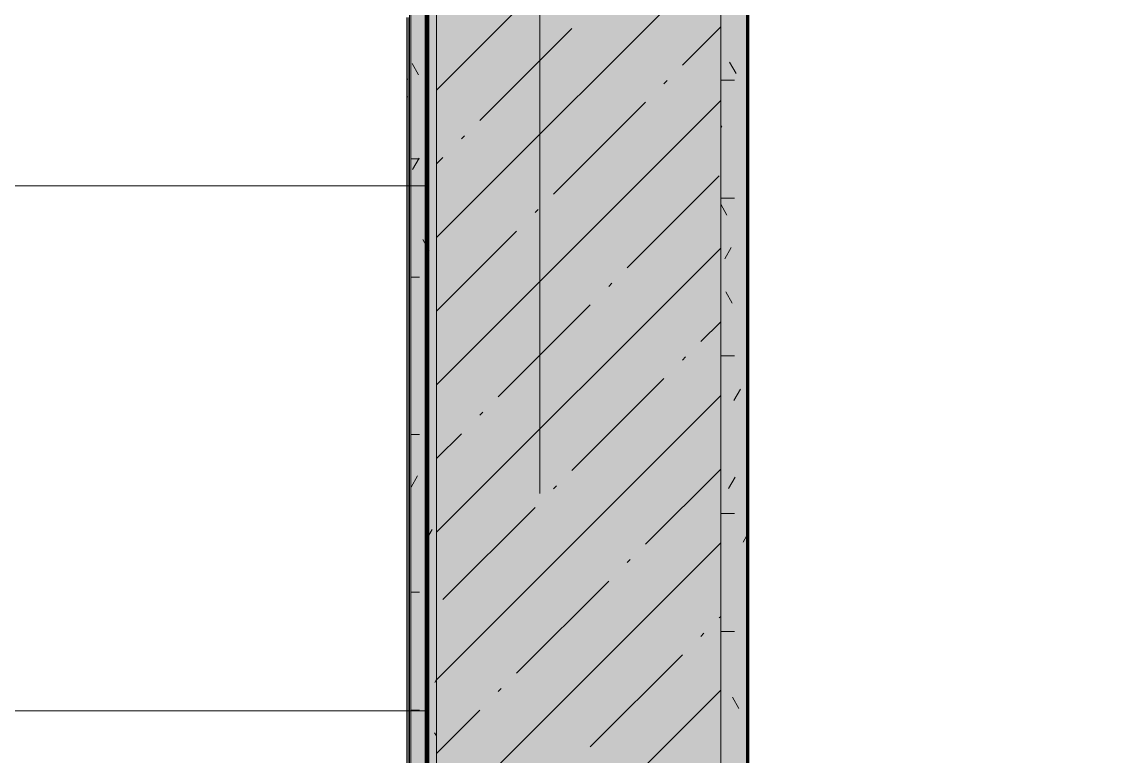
# Model space of a CAD drawing. Header units: millimetres. Extents: x -3817 to 677485, y -22715 to 103890.
# Drawn here: x 107053 to 107894, y 8277 to 8845 of the extents above; entities that cross this region are included whole.
import ezdxf

# ---------------------------------------------------------------- set-up
doc = ezdxf.new("R2010")
doc.units = ezdxf.units.MM
doc.layers.add('PDF _Геометрия', color=7, linetype='Continuous', true_color=0x1d1d1d)
doc.layers.add('PDF _Сплошная заливка', color=7, linetype='Continuous', true_color=0xffffff)

msp = doc.modelspace()

# ---------------------------------------------------------------- hatches: boundary and pattern name
at = {"layer": 'PDF _Сплошная заливка', "transparency": 33554559}
for points in [[(107394.45, 4311.35), (107593.58, 4311.35), (107593.58, 12511.35), (107373.58, 12511.35), (107373.58, 4311.35)], [(107353.58, 2061.35), (107373.58, 2061.35), (107373.58, 12291.35), (107353.58, 12291.35), (107353.58, 2081.35)]]:
    msp.add_hatch(color=256, dxfattribs=at).paths.add_polyline_path(points)

# ---------------------------------------------------------------- linework, layer by layer
at = {"layer": 'PDF _Геометрия', "color": 9, "lineweight": 9, "true_color": 0xc0c0c0}
for points in [[(107893.58, 12519.35), (107893.58, 12531.35), (105338.58, 12531.35), (105338.58, 12511.35), (107593.58, 12511.35), (107373.58, 12511.35), (105338.58, 12511.35), (105338.58, 12311.35), (107373.58, 12311.35), (107373.58, 4311.35), (107373.58, 2061.35), (107573.58, 2061.35), (107573.58, 4311.35), (107593.58, 4311.35), (107593.58, 4391.35), (107613.58, 4391.35)], [(107350.53, 8229.42), (107350.53, 8411.13), (107350.53, 8583.84), (107350.53, 8621.6), (107350.53, 8651.16), (107350.53, 8674.24), (107350.53, 8692.52), (107350.53, 8707.73), (107350.53, 8721.34), (107350.53, 8733.96), (107350.53, 8745.96), (107350.53, 8757.69), (107350.53, 8769.53), (107350.53, 8781.84), (107350.53, 8794.69), (107350.53, 8807.93), (107350.53, 8821.41), (107350.53, 8834.96), (107350.53, 8848.42)], [(107351.53, 8848.42), (107351.53, 8834.96), (107351.53, 8821.41), (107351.53, 8807.93), (107351.53, 8794.69), (107351.53, 8781.84), (107351.53, 8769.53), (107351.53, 8757.69), (107351.53, 8745.96), (107351.53, 8733.96), (107351.53, 8721.34), (107351.53, 8707.73), (107351.53, 8692.52), (107351.53, 8674.24), (107351.53, 8651.16), (107351.53, 8621.6), (107351.53, 8583.84), (107351.53, 8411.13), (107351.53, 8229.42)], [(107350.53, 8624.95), (107350.53, 8628.17), (107350.53, 8656.4), (107350.53, 8680.72), (107350.53, 8701.57), (107350.53, 8719.34), (107350.53, 8734.45), (107350.53, 8747.28), (107350.53, 8758.16), (107350.53, 8767.37), (107350.53, 8775.26), (107350.53, 8782.43), (107350.53, 8789.45), (107350.53, 8795.45), (107350.53, 8799.01), (107350.53, 8800.41), (107350.53, 8800.65), (107350.53, 8800.66), (107350.53, 8800.57), (107350.53, 8799.86), (107350.53, 8797.79), (107350.53, 8793.63), (107350.53, 8786.68), (107350.53, 8776.65), (107350.53, 8763.9), (107350.53, 8748.82), (107350.53, 8731.83), (107350.53, 8721.58), (107350.53, 8712.22), (107350.53, 8703.66), (107350.53, 8695.82), (107350.53, 8688.59), (107350.53, 8681.88), (107350.53, 8675.61), (107350.53, 8669.68), (107350.53, 8664.06), (107350.53, 8658.74), (107350.53, 8653.7), (107350.53, 8648.95), (107350.53, 8644.47), (107350.53, 8640.25), (107350.53, 8636.3), (107350.53, 8632.59), (107350.53, 8629.22), (107350.53, 8626.39)], [(107351.53, 8800.65), (107350.53, 8800.65)], [(107350.53, 8624.51), (107350.53, 8627.34), (107350.53, 8630.72), (107350.53, 8634.42), (107350.53, 8638.38), (107350.53, 8642.59), (107350.53, 8647.08), (107350.53, 8651.83), (107350.53, 8656.87), (107350.53, 8662.19), (107350.53, 8667.81), (107350.53, 8673.74), (107350.53, 8680.01), (107350.53, 8686.71), (107350.53, 8693.94), (107350.53, 8701.79), (107350.53, 8710.35), (107350.53, 8719.7), (107350.53, 8729.95), (107350.53, 8746.95), (107350.53, 8762.02), (107350.53, 8774.77), (107350.53, 8784.8), (107350.53, 8791.76), (107350.53, 8795.91), (107350.53, 8797.98), (107350.53, 8798.7), (107350.53, 8798.79), (107350.53, 8798.77), (107350.53, 8798.53), (107350.53, 8797.14), (107350.53, 8793.57), (107350.53, 8787.57), (107350.53, 8780.56), (107350.53, 8773.39), (107350.53, 8765.5), (107350.53, 8756.28), (107350.53, 8745.41), (107350.53, 8732.57), (107350.53, 8717.46), (107350.53, 8699.69), (107350.53, 8678.85), (107350.53, 8654.52), (107350.53, 8626.3), (107350.53, 8623.08)], [(107351.53, 8626.39), (107351.53, 8629.22), (107351.53, 8632.59), (107351.53, 8636.3), (107351.53, 8640.25), (107351.53, 8644.47), (107351.53, 8648.95), (107351.53, 8653.7), (107351.53, 8658.74), (107351.53, 8664.06), (107351.53, 8669.68), (107351.53, 8675.61), (107351.53, 8681.88), (107351.53, 8688.59), (107351.53, 8695.82), (107351.53, 8703.66), (107351.53, 8712.22), (107351.53, 8721.58), (107351.53, 8731.83), (107351.53, 8748.82), (107351.53, 8763.9), (107351.53, 8776.65), (107351.53, 8786.68), (107351.53, 8793.63), (107351.53, 8797.79), (107351.53, 8799.86), (107351.53, 8800.57), (107351.53, 8800.66), (107351.53, 8800.65), (107351.53, 8800.41), (107351.53, 8799.01), (107351.53, 8795.45), (107351.53, 8789.45), (107351.53, 8782.43), (107351.53, 8775.26), (107351.53, 8767.37), (107351.53, 8758.16), (107351.53, 8747.28), (107351.53, 8734.45), (107351.53, 8719.34), (107351.53, 8701.57), (107351.53, 8680.72), (107351.53, 8656.4), (107351.53, 8628.17), (107351.53, 8624.95)], [(107351.53, 8623.08), (107351.53, 8626.3), (107351.53, 8654.52), (107351.53, 8678.85), (107351.53, 8699.69), (107351.53, 8717.46), (107351.53, 8732.57), (107351.53, 8745.41), (107351.53, 8756.28), (107351.53, 8765.5), (107351.53, 8773.39), (107351.53, 8780.56), (107351.53, 8787.57), (107351.53, 8793.57), (107351.53, 8797.14), (107351.53, 8798.53), (107351.53, 8798.77), (107351.53, 8798.79), (107351.53, 8798.7), (107351.53, 8797.98), (107351.53, 8795.91), (107351.53, 8791.76), (107351.53, 8784.8), (107351.53, 8774.77), (107351.53, 8762.02), (107351.53, 8746.95), (107351.53, 8729.95), (107351.53, 8719.7), (107351.53, 8710.35), (107351.53, 8701.79), (107351.53, 8693.94), (107351.53, 8686.71), (107351.53, 8680.01), (107351.53, 8673.74), (107351.53, 8667.81), (107351.53, 8662.19), (107351.53, 8656.87), (107351.53, 8651.83), (107351.53, 8647.08), (107351.53, 8642.59), (107351.53, 8638.38), (107351.53, 8634.42), (107351.53, 8630.72), (107351.53, 8627.34), (107351.53, 8624.51)], [(107350.53, 8786.98), (107350.53, 8775.38), (107350.53, 8763.89), (107350.53, 8752.6), (107350.53, 8741.49), (107350.53, 8730.53), (107350.53, 8719.67), (107350.53, 8708.87), (107350.53, 8698.09), (107350.53, 8687.3), (107350.53, 8676.44), (107350.53, 8665.49), (107350.53, 8654.38), (107350.53, 8643.09), (107350.53, 8631.55), (107350.53, 8619.73), (107350.53, 8607.58), (107350.53, 8594.94), (107350.53, 8581.27), (107350.53, 8565.91), (107350.53, 8548.21), (107350.53, 8527.51), (107350.53, 8503.17), (107350.53, 8474.54), (107350.53, 8466.4), (107350.53, 8452.28), (107350.53, 8434.05), (107350.53, 8413.6), (107350.53, 8392.81), (107350.53, 8373.48), (107350.53, 8356.19), (107350.53, 8340.65), (107350.53, 8326.56), (107350.53, 8313.62), (107350.53, 8301.53), (107350.53, 8289.97), (107350.53, 8278.66), (107350.53, 8267.32)], [(107351.53, 8267.32), (107351.53, 8278.66), (107351.53, 8289.97), (107351.53, 8301.53), (107351.53, 8313.62), (107351.53, 8326.56), (107351.53, 8340.65), (107351.53, 8356.19), (107351.53, 8373.48), (107351.53, 8392.81), (107351.53, 8413.6), (107351.53, 8434.05), (107351.53, 8452.28), (107351.53, 8466.4), (107351.53, 8474.54), (107351.53, 8503.17), (107351.53, 8527.51), (107351.53, 8548.21), (107351.53, 8565.91), (107351.53, 8581.27), (107351.53, 8594.94), (107351.53, 8607.58), (107351.53, 8619.73), (107351.53, 8631.55), (107351.53, 8643.09), (107351.53, 8654.38), (107351.53, 8665.49), (107351.53, 8676.44), (107351.53, 8687.3), (107351.53, 8698.09), (107351.53, 8708.87), (107351.53, 8719.67), (107351.53, 8730.53), (107351.53, 8741.49), (107351.53, 8752.6), (107351.53, 8763.89), (107351.53, 8775.38), (107351.53, 8786.98)], [(107350.53, 8756.31), (107350.53, 8752.75), (107350.53, 8746.74), (107350.53, 8739.73), (107350.53, 8732.56), (107350.53, 8724.67), (107350.53, 8715.45), (107350.53, 8704.58), (107350.53, 8691.74), (107350.53, 8676.63), (107350.53, 8658.86), (107350.53, 8638.02), (107350.53, 8613.69), (107350.53, 8585.47), (107350.53, 8582.25)], [(107351.53, 8582.25), (107351.53, 8585.47), (107351.53, 8613.69), (107351.53, 8638.02), (107351.53, 8658.86), (107351.53, 8676.63), (107351.53, 8691.74), (107351.53, 8704.58), (107351.53, 8715.45), (107351.53, 8724.67), (107351.53, 8732.56), (107351.53, 8739.73), (107351.53, 8746.74), (107351.53, 8752.75), (107351.53, 8756.31)], [(107350.53, 8583.68), (107350.53, 8586.51), (107350.53, 8589.89), (107350.53, 8593.59), (107350.53, 8597.55), (107350.53, 8601.77), (107350.53, 8606.25), (107350.53, 8611), (107350.53, 8616.04), (107350.53, 8621.36), (107350.53, 8626.98), (107350.53, 8632.91), (107350.53, 8639.18), (107350.53, 8645.88), (107350.53, 8653.11), (107350.53, 8660.96), (107350.53, 8669.52), (107350.53, 8678.87), (107350.53, 8689.12), (107350.53, 8706.12), (107350.53, 8721.19), (107350.53, 8733.95), (107350.53, 8743.98), (107350.53, 8750.93), (107350.53, 8755.08)], [(107350.53, 8580.6), (107350.53, 8583.82), (107350.53, 8612.05), (107350.53, 8636.37), (107350.53, 8657.21), (107350.53, 8674.99), (107350.53, 8690.1), (107350.53, 8702.93), (107350.53, 8713.8), (107350.53, 8723.02), (107350.53, 8730.91), (107350.53, 8738.08), (107350.53, 8745.1), (107350.53, 8751.1), (107350.53, 8754.66)], [(107350.53, 8753.44), (107350.53, 8749.28), (107350.53, 8742.33), (107350.53, 8732.3), (107350.53, 8719.54), (107350.53, 8704.47), (107350.53, 8687.47), (107350.53, 8677.23), (107350.53, 8667.87), (107350.53, 8659.31), (107350.53, 8651.47), (107350.53, 8644.24), (107350.53, 8637.53), (107350.53, 8631.26), (107350.53, 8625.33), (107350.53, 8619.71), (107350.53, 8614.39), (107350.53, 8609.35), (107350.53, 8604.6), (107350.53, 8600.12), (107350.53, 8595.9), (107350.53, 8591.95), (107350.53, 8588.24), (107350.53, 8584.87), (107350.53, 8582.04)], [(107351.53, 8755.08), (107351.53, 8750.93), (107351.53, 8743.98), (107351.53, 8733.95), (107351.53, 8721.19), (107351.53, 8706.12), (107351.53, 8689.12), (107351.53, 8678.87), (107351.53, 8669.52), (107351.53, 8660.96), (107351.53, 8653.11), (107351.53, 8645.88), (107351.53, 8639.18), (107351.53, 8632.91), (107351.53, 8626.98), (107351.53, 8621.36), (107351.53, 8616.04), (107351.53, 8611), (107351.53, 8606.25), (107351.53, 8601.77), (107351.53, 8597.55), (107351.53, 8593.59), (107351.53, 8589.89), (107351.53, 8586.51), (107351.53, 8583.68)], [(107351.53, 8754.66), (107351.53, 8751.1), (107351.53, 8745.1), (107351.53, 8738.08), (107351.53, 8730.91), (107351.53, 8723.02), (107351.53, 8713.8), (107351.53, 8702.93), (107351.53, 8690.1), (107351.53, 8674.99), (107351.53, 8657.21), (107351.53, 8636.37), (107351.53, 8612.05), (107351.53, 8583.82), (107351.53, 8580.6)], [(107351.53, 8582.04), (107351.53, 8584.87), (107351.53, 8588.24), (107351.53, 8591.95), (107351.53, 8595.9), (107351.53, 8600.12), (107351.53, 8604.6), (107351.53, 8609.35), (107351.53, 8614.39), (107351.53, 8619.71), (107351.53, 8625.33), (107351.53, 8631.26), (107351.53, 8637.53), (107351.53, 8644.24), (107351.53, 8651.47), (107351.53, 8659.31), (107351.53, 8667.87), (107351.53, 8677.23), (107351.53, 8687.47), (107351.53, 8704.47), (107351.53, 8719.54), (107351.53, 8732.3), (107351.53, 8742.33), (107351.53, 8749.28), (107351.53, 8753.44)], [(107350.53, 8529.97), (107350.53, 8527.54)], [(107351.53, 8527.54), (107351.53, 8529.97)], [(107350.53, 8527.09), (107350.53, 8521.97), (107350.53, 8518.77), (107350.53, 8516.04), (107350.53, 8513.26), (107350.53, 8510.31), (107350.53, 8507.08), (107350.53, 8503.62), (107350.53, 8500.06), (107350.53, 8496.5), (107350.53, 8493.05), (107350.53, 8489.73), (107350.53, 8486.5), (107350.53, 8483.35), (107350.53, 8480.23), (107350.53, 8477.12), (107350.53, 8474.03), (107350.53, 8470.95), (107350.53, 8467.89), (107350.53, 8464.87), (107350.53, 8461.87), (107350.53, 8458.93), (107350.53, 8456.05), (107350.53, 8453.24), (107350.53, 8450.51), (107350.53, 8447.87), (107350.53, 8445.28), (107350.53, 8442.72), (107350.53, 8440.17), (107350.53, 8437.6), (107350.53, 8434.99), (107350.53, 8432.34), (107350.53, 8429.66), (107350.53, 8426.95), (107350.53, 8424.22), (107350.53, 8421.49), (107350.53, 8418.75), (107350.53, 8416.04), (107350.53, 8413.37), (107350.53, 8410.78), (107350.53, 8408.3), (107350.53, 8405.95), (107350.53, 8403.74)], [(107350.53, 8521.08), (107350.53, 8524.2), (107350.53, 8526.35)], [(107350.53, 8410.88), (107350.53, 8413.07), (107350.53, 8415.36), (107350.53, 8417.7), (107350.53, 8420.09), (107350.53, 8422.49), (107350.53, 8424.87), (107350.53, 8427.24), (107350.53, 8429.6), (107350.53, 8431.94), (107350.53, 8434.27), (107350.53, 8436.58), (107350.53, 8438.88), (107350.53, 8441.18), (107350.53, 8443.5), (107350.53, 8445.86), (107350.53, 8448.28), (107350.53, 8450.76), (107350.53, 8453.33), (107350.53, 8455.96), (107350.53, 8458.65), (107350.53, 8461.4), (107350.53, 8464.2), (107350.53, 8467.04), (107350.53, 8469.9), (107350.53, 8472.77), (107350.53, 8475.65), (107350.53, 8478.53), (107350.53, 8481.43), (107350.53, 8484.38), (107350.53, 8487.42), (107350.53, 8490.57), (107350.53, 8493.82), (107350.53, 8497.08), (107350.53, 8500.25), (107350.53, 8503.23), (107350.53, 8505.98), (107350.53, 8508.61), (107350.53, 8511.28), (107350.53, 8514.64), (107350.53, 8520.52)], [(107351.53, 8403.74), (107351.53, 8405.95), (107351.53, 8408.3), (107351.53, 8410.78), (107351.53, 8413.37), (107351.53, 8416.04), (107351.53, 8418.75), (107351.53, 8421.49), (107351.53, 8424.22), (107351.53, 8426.95), (107351.53, 8429.66), (107351.53, 8432.34), (107351.53, 8434.99), (107351.53, 8437.6), (107351.53, 8440.17), (107351.53, 8442.72), (107351.53, 8445.28), (107351.53, 8447.87), (107351.53, 8450.51), (107351.53, 8453.24), (107351.53, 8456.05), (107351.53, 8458.93), (107351.53, 8461.87), (107351.53, 8464.87), (107351.53, 8467.89), (107351.53, 8470.95), (107351.53, 8474.03), (107351.53, 8477.12), (107351.53, 8480.23), (107351.53, 8483.35), (107351.53, 8486.5), (107351.53, 8489.73), (107351.53, 8493.05), (107351.53, 8496.5), (107351.53, 8500.06), (107351.53, 8503.62), (107351.53, 8507.08), (107351.53, 8510.31), (107351.53, 8513.26), (107351.53, 8516.04), (107351.53, 8518.77), (107351.53, 8521.97), (107351.53, 8527.09)], [(107351.53, 8526.35), (107351.53, 8524.2), (107351.53, 8521.08)], [(107351.53, 8520.52), (107351.53, 8514.64), (107351.53, 8511.28), (107351.53, 8508.61), (107351.53, 8505.98), (107351.53, 8503.23), (107351.53, 8500.25), (107351.53, 8497.08), (107351.53, 8493.82), (107351.53, 8490.57), (107351.53, 8487.42), (107351.53, 8484.38), (107351.53, 8481.43), (107351.53, 8478.53), (107351.53, 8475.65), (107351.53, 8472.77), (107351.53, 8469.9), (107351.53, 8467.04), (107351.53, 8464.2), (107351.53, 8461.4), (107351.53, 8458.65), (107351.53, 8455.96), (107351.53, 8453.33), (107351.53, 8450.76), (107351.53, 8448.28), (107351.53, 8445.86), (107351.53, 8443.5), (107351.53, 8441.18), (107351.53, 8438.88), (107351.53, 8436.58), (107351.53, 8434.27), (107351.53, 8431.94), (107351.53, 8429.6), (107351.53, 8427.24), (107351.53, 8424.87), (107351.53, 8422.49), (107351.53, 8420.09), (107351.53, 8417.7), (107351.53, 8415.36), (107351.53, 8413.07), (107351.53, 8410.88)], [(107350.53, 8502.33), (107350.53, 8500.18), (107350.53, 8497.63), (107350.53, 8494.76), (107350.53, 8491.64), (107350.53, 8488.33), (107350.53, 8484.89), (107350.53, 8481.4), (107350.53, 8477.84), (107350.53, 8474.22), (107350.53, 8470.49), (107350.53, 8466.66), (107350.53, 8462.7), (107350.53, 8458.6), (107350.53, 8454.33), (107350.53, 8449.87), (107350.53, 8445.23), (107350.53, 8440.46), (107350.53, 8435.62), (107350.53, 8430.78), (107350.53, 8426.02), (107350.53, 8421.39), (107350.53, 8416.98), (107350.53, 8412.85), (107350.53, 8409.05), (107350.53, 8405.59), (107350.53, 8402.5), (107350.53, 8399.8), (107350.53, 8397.52)], [(107350.53, 8390.54), (107350.53, 8392.66), (107350.53, 8395.21), (107350.53, 8398.16), (107350.53, 8401.48), (107350.53, 8405.15), (107350.53, 8409.14), (107350.53, 8413.42), (107350.53, 8417.9), (107350.53, 8422.54), (107350.53, 8427.26), (107350.53, 8431.99), (107350.53, 8436.67), (107350.53, 8441.24), (107350.53, 8445.64), (107350.53, 8449.88), (107350.53, 8453.99), (107350.53, 8457.98), (107350.53, 8461.87), (107350.53, 8465.68), (107350.53, 8469.44), (107350.53, 8473.16), (107350.53, 8476.87), (107350.53, 8480.55), (107350.53, 8484.14), (107350.53, 8487.56), (107350.53, 8490.73), (107350.53, 8493.56), (107350.53, 8495.97)], [(107351.53, 8397.52), (107351.53, 8399.8), (107351.53, 8402.5), (107351.53, 8405.59), (107351.53, 8409.05), (107351.53, 8412.85), (107351.53, 8416.98), (107351.53, 8421.39), (107351.53, 8426.02), (107351.53, 8430.78), (107351.53, 8435.62), (107351.53, 8440.46), (107351.53, 8445.23), (107351.53, 8449.87), (107351.53, 8454.33), (107351.53, 8458.6), (107351.53, 8462.7), (107351.53, 8466.66), (107351.53, 8470.49), (107351.53, 8474.22), (107351.53, 8477.84), (107351.53, 8481.4), (107351.53, 8484.89), (107351.53, 8488.33), (107351.53, 8491.64), (107351.53, 8494.76), (107351.53, 8497.63), (107351.53, 8500.18), (107351.53, 8502.33)], [(107351.53, 8495.97), (107351.53, 8493.56), (107351.53, 8490.73), (107351.53, 8487.56), (107351.53, 8484.14), (107351.53, 8480.55), (107351.53, 8476.87), (107351.53, 8473.16), (107351.53, 8469.44), (107351.53, 8465.68), (107351.53, 8461.87), (107351.53, 8457.98), (107351.53, 8453.99), (107351.53, 8449.88), (107351.53, 8445.64), (107351.53, 8441.24), (107351.53, 8436.67), (107351.53, 8431.99), (107351.53, 8427.26), (107351.53, 8422.54), (107351.53, 8417.9), (107351.53, 8413.42), (107351.53, 8409.14), (107351.53, 8405.15), (107351.53, 8401.48), (107351.53, 8398.16), (107351.53, 8395.21), (107351.53, 8392.66), (107351.53, 8390.54)], [(107350.53, 8190.75), (107350.53, 8486.99)], [(107351.53, 8486.99), (107351.53, 8190.75)]]:
    msp.add_lwpolyline(points, dxfattribs=at)
for points in [[(105403.58, 2061.35), (107353.58, 2061.35), (107373.58, 2061.35), (107373.58, 12291.35), (107373.58, 12311.35), (105338.58, 12311.35), (105338.58, 12291.35), (107353.58, 12291.35), (107353.58, 2081.35), (105403.58, 2081.35)], [(107367.54, 2082.35), (107367.54, 12290.45), (107366.54, 12290.45), (107366.54, 2082.35)], [(107351.53, 7935.91), (107351.53, 8786.98), (107350.53, 8786.98), (107350.53, 7935.91)]]:
    msp.add_lwpolyline(points, close=True, dxfattribs=at)
at = {"layer": 'PDF _Геометрия', "color": 171, "lineweight": 70, "true_color": 0x8080ff}
msp.add_lwpolyline([(107366.54, 2082.35), (107366.54, 12290.45), (107365.54, 12290.45), (107365.54, 2082.35)], close=True, dxfattribs=at)
at = {"layer": 'PDF _Геометрия', "color": 7, "lineweight": 9}
for points in [[(107593.58, 4391.35), (107593.58, 12291.35)], [(107352.58, 8358.67), (107352.58, 8334.7), (107352.58, 8320.51), (107352.58, 8319.67), (107352.58, 8320.18), (107352.58, 8321.02), (107352.58, 8322.16), (107352.58, 8323.53), (107352.58, 8325.08), (107352.58, 8326.76), (107352.58, 8328.53), (107352.58, 8330.32), (107352.58, 8332.09), (107352.58, 8333.78), (107352.58, 8335.35), (107352.58, 8336.74), (107352.58, 8337.89), (107352.58, 8338.77), (107352.58, 8339.86), (107352.58, 8341.07), (107352.58, 8342.38), (107352.58, 8343.8), (107352.58, 8345.33), (107352.58, 8346.95), (107352.58, 8348.66), (107352.58, 8350.47), (107352.58, 8352.37), (107352.58, 8354.35), (107352.58, 8356.41), (107352.58, 8358.56), (107352.58, 8360.78), (107352.58, 8363.07), (107352.58, 8365.43), (107352.58, 8367.86), (107352.58, 8370.35), (107352.58, 8372.9), (107352.58, 8375.5), (107352.58, 8378.16), (107352.58, 8380.87), (107352.58, 8383.62), (107352.58, 8386.42), (107352.58, 8389.25), (107352.58, 8392.12), (107352.58, 8395.03), (107352.58, 8397.96), (107352.58, 8400.93), (107352.58, 8403.91), (107352.58, 8406.91), (107352.58, 8409.94), (107352.58, 8412.97), (107352.58, 8416.02), (107352.58, 8419.07), (107352.58, 8422.12), (107352.58, 8425.18), (107352.58, 8428.23), (107352.58, 8431.27), (107352.58, 8434.31), (107352.58, 8437.33), (107352.58, 8440.34), (107352.58, 8443.33), (107352.58, 8446.29), (107352.58, 8449.23), (107352.58, 8452.14), (107352.58, 8455.02), (107352.58, 8457.86), (107352.58, 8460.66), (107352.58, 8463.42), (107352.58, 8466.14), (107352.58, 8468.8), (107352.58, 8471.41), (107352.58, 8473.97), (107352.58, 8476.47), (107352.58, 8478.9), (107352.58, 8481.28), (107352.58, 8483.58), (107352.58, 8485.81), (107352.58, 8487.96), (107352.58, 8490.04), (107352.58, 8492.03), (107352.58, 8493.94), (107352.58, 8495.76), (107352.58, 8497.49), (107352.58, 8499.13), (107352.58, 8500.66), (107352.58, 8502.1), (107352.58, 8503.43), (107352.58, 8504.65), (107352.58, 8505.76), (107352.58, 8506.75), (107352.58, 8509.07), (107352.58, 8511.24), (107352.58, 8513.27), (107352.58, 8515.15), (107352.58, 8516.89), (107352.58, 8518.5), (107352.58, 8519.98), (107352.58, 8521.31), (107352.58, 8522.52), (107352.58, 8523.61), (107352.58, 8524.56), (107352.58, 8525.39), (107352.58, 8526.11), (107352.58, 8526.7), (107352.58, 8527.17), (107352.58, 8527.54), (107352.58, 8527.79), (107352.58, 8527.93), (107352.58, 8527.96), (107352.58, 8527.89), (107352.58, 8527.71), (107352.58, 8527.43), (107352.58, 8527.06), (107352.58, 8526.59), (107352.58, 8526.03), (107352.58, 8525.37), (107352.58, 8524.63), (107352.58, 8523.8), (107352.58, 8522.88), (107352.58, 8521.89), (107352.58, 8520.81), (107352.58, 8519.65), (107352.58, 8518.43), (107352.58, 8517.12), (107352.58, 8515.75), (107352.58, 8514.31), (107352.58, 8512.8), (107352.58, 8511.23), (107352.58, 8509.6), (107352.58, 8507.91), (107352.58, 8506.16), (107352.58, 8504.35), (107352.58, 8502.5), (107352.58, 8500.59), (107352.58, 8498.64), (107352.58, 8496.64), (107352.58, 8494.6), (107352.58, 8492.52), (107352.58, 8490.4), (107352.58, 8488.24), (107352.58, 8486.05), (107352.58, 8483.83), (107352.58, 8481.58), (107352.58, 8479.3), (107352.58, 8476.99), (107352.58, 8474.67), (107352.58, 8472.32), (107352.58, 8469.96), (107352.58, 8467.58), (107352.58, 8465.19), (107352.58, 8462.78), (107352.58, 8460.37), (107352.58, 8457.01), (107352.58, 8453.38), (107352.58, 8449.49), (107352.58, 8445.33), (107352.58, 8440.9), (107352.58, 8436.2), (107352.58, 8431.24), (107352.58, 8426), (107352.58, 8420.5), (107352.58, 8414.72), (107352.58, 8408.67), (107352.58, 8402.35), (107352.58, 8395.76), (107352.58, 8388.89), (107352.58, 8381.75), (107352.58, 8374.33), (107352.58, 8366.64)]]:
    msp.add_lwpolyline(points, close=True, dxfattribs=at)
for points in [[(107613.58, 4391.35), (107613.58, 12290.35)], [(107352.58, 8848.21), (107352.58, 8843.23), (107352.58, 8838.24), (107352.58, 8833.25), (107352.58, 8828.26), (107352.58, 8823.28), (107352.58, 8818.3), (107352.58, 8813.34), (107352.58, 8808.39), (107352.58, 8803.46), (107352.58, 8798.56), (107352.58, 8793.68), (107352.58, 8788.84), (107352.58, 8784.03), (107352.58, 8779.26), (107352.58, 8774.53), (107352.58, 8769.85), (107352.58, 8765.23), (107352.58, 8760.65), (107352.58, 8756.14), (107352.58, 8751.69), (107352.58, 8747.31), (107352.58, 8742.99), (107352.58, 8738.76), (107352.58, 8734.6), (107352.58, 8730.52), (107352.58, 8726.53), (107352.58, 8722.63), (107352.58, 8718.82), (107352.58, 8715.11), (107352.58, 8707.99), (107352.58, 8701.36), (107352.58, 8695.19), (107352.58, 8689.4), (107352.58, 8683.96), (107352.58, 8678.79), (107352.58, 8673.85), (107352.58, 8669.08), (107352.58, 8664.42), (107352.58, 8659.83), (107352.58, 8655.25), (107352.58, 8650.62), (107352.58, 8645.88), (107352.58, 8640.98), (107352.58, 8635.88), (107352.58, 8629.01), (107352.58, 8622.14), (107352.58, 8615.27), (107352.58, 8608.38), (107352.58, 8601.5), (107352.58, 8594.6), (107352.58, 8587.71), (107352.58, 8580.81), (107352.58, 8573.92), (107352.58, 8567.02), (107352.58, 8560.13), (107352.58, 8553.25), (107352.58, 8546.36), (107352.58, 8539.49), (107352.58, 8532.62), (107352.58, 8525.76), (107352.58, 8518.9), (107352.58, 8512.07), (107352.58, 8505.24), (107352.58, 8498.42), (107352.58, 8497.87), (107352.58, 8497.26), (107352.58, 8496.62), (107352.58, 8495.99), (107352.58, 8495.42), (107352.58, 8494.95), (107352.58, 8494.63), (107352.58, 8494.48), (107352.58, 8494.56), (107352.58, 8494.9), (107352.58, 8495.54), (107352.58, 8496.53), (107352.58, 8497.92), (107352.58, 8499.73), (107352.58, 8502.01), (107352.58, 8504.8), (107352.58, 8508.15), (107352.58, 8866.54)], [(107352.58, 8866.54), (107352.58, 8508.15), (107352.58, 8504.8), (107352.58, 8502.01), (107352.58, 8499.73), (107352.58, 8497.92), (107352.58, 8496.53), (107352.58, 8495.54), (107352.58, 8494.9), (107352.58, 8494.56), (107352.58, 8494.48), (107352.58, 8494.63), (107352.58, 8494.95), (107352.58, 8495.42), (107352.58, 8495.99), (107352.58, 8496.62), (107352.58, 8497.26), (107352.58, 8497.87), (107352.58, 8498.42), (107352.58, 8494.16), (107352.58, 8490.88), (107352.58, 8488.38), (107352.58, 8486.45), (107352.58, 8484.88), (107352.58, 8483.46), (107352.58, 8481.99), (107352.58, 8480.25), (107352.58, 8478.05), (107352.58, 8475.17), (107352.58, 8472.28), (107352.58, 8469.43), (107352.58, 8466.6), (107352.58, 8463.76), (107352.58, 8460.89), (107352.58, 8457.97), (107352.58, 8454.97), (107352.58, 8452.81), (107352.58, 8450.08), (107352.58, 8446.86), (107352.58, 8443.28), (107352.58, 8439.43), (107352.58, 8435.42), (107352.58, 8431.35), (107352.58, 8427.32), (107352.58, 8423.45), (107352.58, 8419.83), (107352.58, 8416.57), (107352.58, 8316.89), (107352.58, 8312.14), (107352.58, 8308.68), (107352.58, 8305.96), (107352.58, 8303.43), (107352.58, 8300.53), (107352.58, 8296.71), (107352.58, 8234.48)], [(107367.04, 8718.16), (106238.32, 8718.16)], [(107352.58, 8575.84), (107352.58, 8579), (107352.58, 8582.13), (107352.58, 8585.24), (107352.58, 8588.32), (107352.58, 8591.38), (107352.58, 8594.4), (107352.58, 8597.38), (107352.58, 8600.33), (107352.58, 8603.24), (107352.58, 8606.1), (107352.58, 8608.92), (107352.58, 8611.69), (107352.58, 8614.41), (107352.58, 8617.08), (107352.58, 8619.68), (107352.58, 8622.23), (107352.58, 8624.72), (107352.58, 8627.14), (107352.58, 8629.49), (107352.58, 8631.78), (107352.58, 8633.99), (107352.58, 8636.12), (107352.58, 8638.18), (107352.58, 8640.15), (107352.58, 8642.04), (107352.58, 8643.85), (107352.58, 8645.56), (107352.58, 8647.18), (107352.58, 8648.71), (107352.58, 8650.14), (107352.58, 8651.47), (107352.58, 8652.69), (107352.58, 8653.81), (107352.58, 8654.82), (107352.58, 8655.72), (107352.58, 8656.51), (107352.58, 8657.18), (107352.58, 8659.34), (107352.58, 8661.28), (107352.58, 8663.02), (107352.58, 8664.56), (107352.58, 8665.9), (107352.58, 8667.05), (107352.58, 8668.01), (107352.58, 8668.8), (107352.58, 8669.42), (107352.58, 8669.87), (107352.58, 8670.17), (107352.58, 8670.31), (107352.58, 8670.3), (107352.58, 8670.16), (107352.58, 8669.88), (107352.58, 8669.47), (107352.58, 8668.94), (107352.58, 8668.29)], [(107352.58, 8234.48), (107352.58, 8296.71), (107352.58, 8300.53), (107352.58, 8303.43), (107352.58, 8305.96), (107352.58, 8308.68), (107352.58, 8312.14), (107352.58, 8316.89), (107352.58, 8416.57), (107352.58, 8419.83), (107352.58, 8423.45), (107352.58, 8427.32), (107352.58, 8431.35), (107352.58, 8435.42), (107352.58, 8439.43), (107352.58, 8443.28), (107352.58, 8446.86), (107352.58, 8450.08), (107352.58, 8452.81), (107352.58, 8454.97), (107352.58, 8173.69)], [(107366.04, 8311.65), (106183.54, 8311.65)]]:
    msp.add_lwpolyline(points, dxfattribs=at)
at = {"layer": 'PDF _Геометрия', "color": 231, "lineweight": 70, "true_color": 0xff80c0}
msp.add_lwpolyline([(107613.58, 4391.35), (107614.58, 4391.35), (107614.58, 12290.35)], dxfattribs=at)
at = {"layer": 'PDF _Геометрия', "color": 231, "lineweight": 9, "true_color": 0xff80c0}
msp.add_lwpolyline([(107614.58, 12290.35), (107613.58, 12290.35), (107613.58, 4391.35)], dxfattribs=at)
at = {"layer": 'PDF _Геометрия', "color": 253, "lineweight": 9, "true_color": 0xaaaaaa}
msp.add_lwpolyline([(107453.58, 8479.86), (107453.58, 9114.86)], dxfattribs=at)
at = {"layer": 'PDF _Геометрия', "lineweight": 9}
for points in [[(107373.58, 8792.06), (107593.58, 9012.06)], [(107373.58, 8678.01), (107593.58, 8898.01)], [(107407.11, 8768.56), (107478.39, 8839.84)], [(107563.92, 8811.33), (107593.58, 8840.98)], [(107549.67, 8797.07), (107552.04, 8799.44)], [(107373.58, 8563.96), (107593.58, 8783.96)], [(107464.13, 8711.54), (107535.41, 8782.82)], [(107392.85, 8754.31), (107395.22, 8756.68)], [(107373.58, 8735.03), (107378.59, 8740.05)], [(107521.15, 8654.51), (107592.44, 8725.79)], [(107449.87, 8697.28), (107452.24, 8699.65)], [(107373.58, 8620.98), (107435.62, 8683.02)], [(107373.58, 8449.91), (107593.58, 8669.91)], [(107506.9, 8640.26), (107509.27, 8642.63)], [(107421.36, 8554.72), (107492.64, 8626)], [(107578.18, 8597.49), (107593.58, 8612.88)], [(107563.92, 8583.23), (107566.29, 8585.6)], [(107478.39, 8497.69), (107549.67, 8568.98)], [(107373.58, 8335.86), (107593.58, 8555.86)], [(107407.11, 8540.46), (107409.48, 8542.83)], [(107373.58, 8506.93), (107392.85, 8526.21)], [(107535.41, 8440.67), (107593.58, 8498.84)], [(107464.13, 8483.44), (107466.5, 8485.81)], [(107378.59, 8397.9), (107449.87, 8469.18)], [(107373.58, 8221.81), (107593.58, 8441.81)], [(107521.15, 8426.41), (107523.53, 8428.78)], [(107435.62, 8340.88), (107506.9, 8412.16)], [(107592.44, 8383.65), (107593.58, 8384.79)], [(107578.18, 8369.39), (107580.55, 8371.76)], [(107492.64, 8283.85), (107563.92, 8355.13)], [(107373.58, 8107.76), (107593.58, 8327.76)], [(107421.36, 8326.62), (107423.73, 8328.99)], [(107373.58, 8278.84), (107407.11, 8312.36)]]:
    msp.add_lwpolyline(points, dxfattribs=at)
at = {"layer": 'PDF _Геометрия', "color": 253, "lineweight": 9, "true_color": 0x9b9b9b}
for points in [[(107359.75, 8803.93), (107354.72, 8812.64)], [(107605.48, 8805.02), (107600.46, 8813.73)], [(107594.14, 8799.83), (107604.2, 8799.83)], [(107594.33, 8763.38), (107593.58, 8764.69)], [(107353.58, 8738.87), (107360.35, 8738.87)], [(107360.06, 8739.4), (107355.03, 8730.69)], [(107594.14, 8708.39), (107604.2, 8708.39)], [(107598.41, 8695.35), (107593.58, 8703.73)], [(107367.92, 8667.86), (107362.89, 8676.57)], [(107601.72, 8670.28), (107596.69, 8661.56)], [(107353.58, 8647.43), (107360.35, 8647.43)], [(107602.5, 8627.32), (107597.47, 8636.03)], [(107594.14, 8586.47), (107604.2, 8586.47)], [(107608.79, 8560.61), (107603.76, 8551.9)], [(107353.58, 8525.51), (107360.35, 8525.51)], [(107358.97, 8493.67), (107353.94, 8484.96)], [(107604.71, 8492.57), (107599.68, 8483.86)], [(107594.14, 8464.55), (107604.2, 8464.55)], [(107353.77, 8448.52), (107353.58, 8448.86)], [(107370.13, 8452.03), (107365.1, 8443.32)], [(107613.58, 8446.98), (107610.83, 8442.23)], [(107353.58, 8403.59), (107360.35, 8403.59)], [(107594.14, 8373.11), (107604.2, 8373.11)], [(107373.58, 8336.09), (107372.17, 8333.65)], [(107607.67, 8313.55), (107602.64, 8322.26)], [(107353.58, 8312.15), (107360.35, 8312.15)], [(107373.58, 8292.3), (107372.15, 8294.77)]]:
    msp.add_lwpolyline(points, dxfattribs=at)
at = {"layer": 'PDF _Сплошная заливка', "lineweight": 35, "transparency": 33554559}
msp.add_solid([(107613.58, 4391.35), (107613.58, 12291.35), (107593.58, 4391.35), (107593.58, 12291.35)], dxfattribs=at)

doc.saveas('drawing.dxf')
